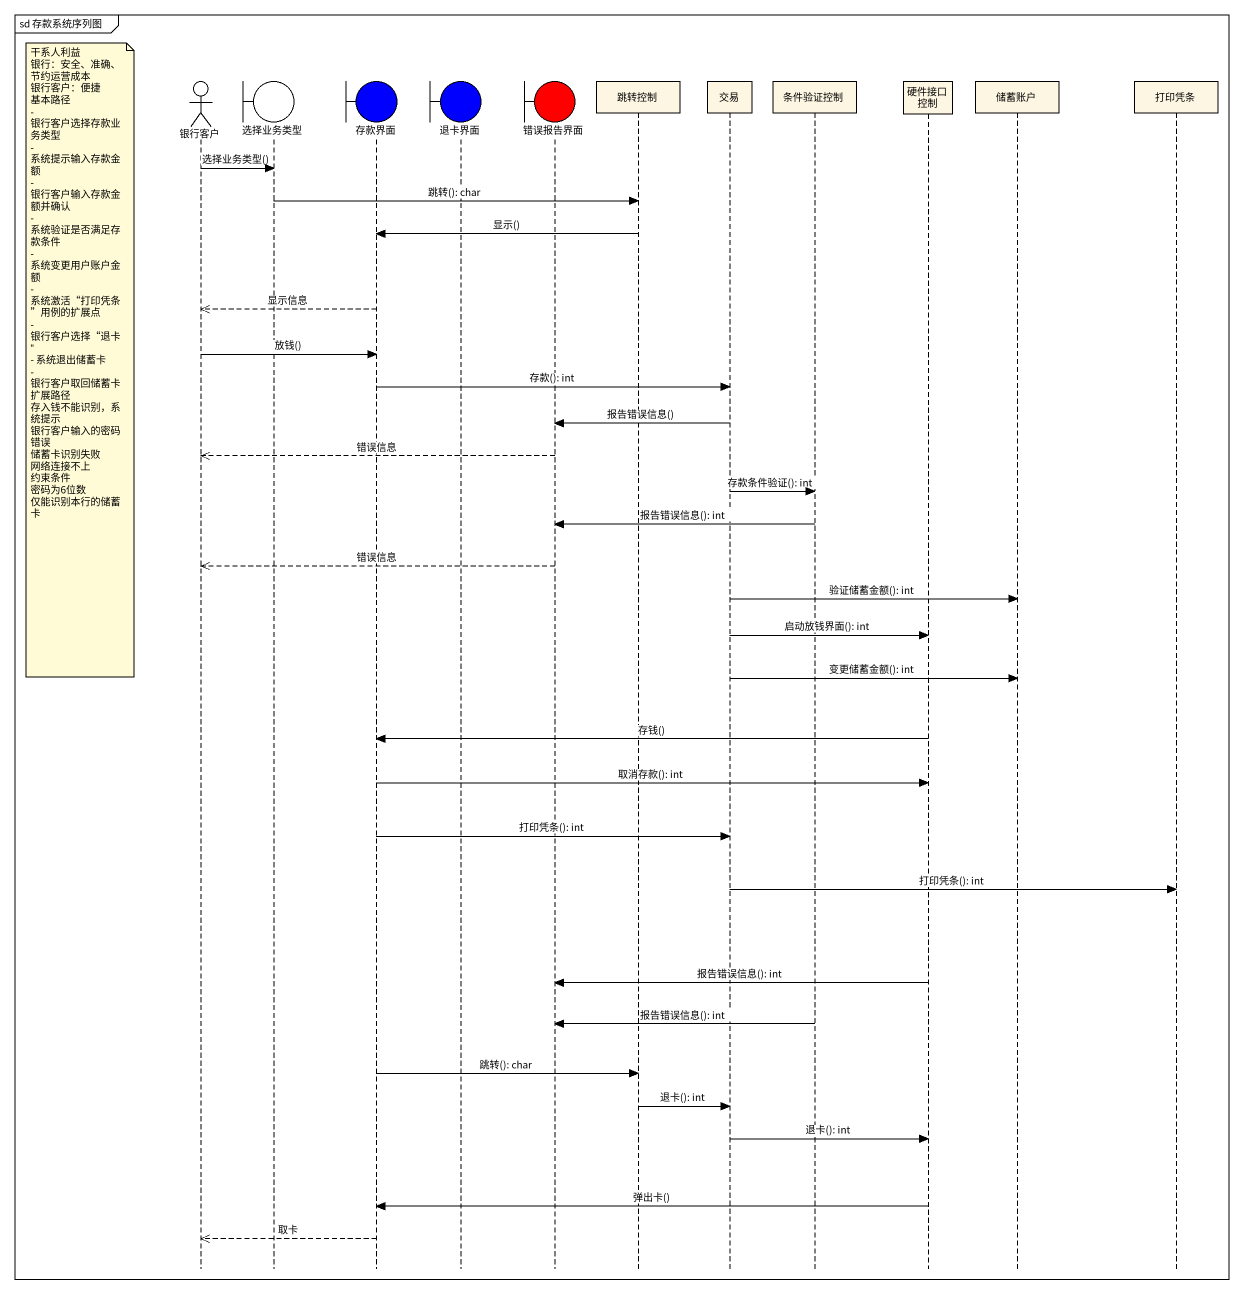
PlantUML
@startuml
mainframe sd 存款系统序列图
hide footbox
actor 银行客户
boundary 选择业务类型
boundary 存款界面 #0000FF
boundary 退卡界面 #0000FF
boundary 错误报告界面 #FF0000
participant 跳转控制
participant 交易
participant 条件验证控制
participant 硬件接口控制
participant 储蓄账户
participant 打印凭条

银行客户 -> 选择业务类型 : 选择业务类型()
选择业务类型 -> 跳转控制 : 跳转(): char
跳转控制 -> 存款界面 : 显示()
存款界面 -->> 银行客户 : 显示信息
银行客户 -> 存款界面 : 放钱()
note left of 银行客户
  干系人利益
  银行：安全、准确、节约运营成本
  银行客户：便捷
  基本路径
  - 银行客户选择存款业务类型
  - 系统提示输入存款金额
  - 银行客户输入存款金额并确认
  - 系统验证是否满足存款条件
  - 系统变更用户账户金额
  - 系统激活“打印凭条”用例的扩展点
  - 银行客户选择“退卡”
  - 系统退出储蓄卡
  - 银行客户取回储蓄卡
  扩展路径
  存入钱不能识别，系统提示
  银行客户输入的密码错误
  储蓄卡识别失败
  网络连接不上
  约束条件
  密码为6位数
  仅能识别本行的储蓄卡
end note
存款界面 -> 交易 : 存款(): int
交易 -> 错误报告界面 : 报告错误信息()
错误报告界面 -->> 银行客户 : 错误信息
交易 -> 条件验证控制 : 存款条件验证(): int
条件验证控制 -> 错误报告界面 : 报告错误信息(): int
错误报告界面 -->> 银行客户 : 错误信息
交易 -> 储蓄账户 : 验证储蓄金额(): int
交易 -> 硬件接口控制 : 启动放钱界面(): int
交易 -> 储蓄账户 : 变更储蓄金额(): int
硬件接口控制 -> 存款界面 : 存钱()
存款界面 -> 硬件接口控制 : 取消存款(): int
存款界面 -> 交易 : 打印凭条(): int
交易 -> 打印凭条 : 打印凭条(): int
硬件接口控制 -> 错误报告界面 : 报告错误信息(): int
条件验证控制 -> 错误报告界面 : 报告错误信息(): int
存款界面 -> 跳转控制 : 跳转(): char
跳转控制 -> 交易 : 退卡(): int
交易 -> 硬件接口控制 : 退卡(): int
硬件接口控制 -> 存款界面 : 弹出卡()
存款界面 -->> 银行客户 : 取卡
@enduml
